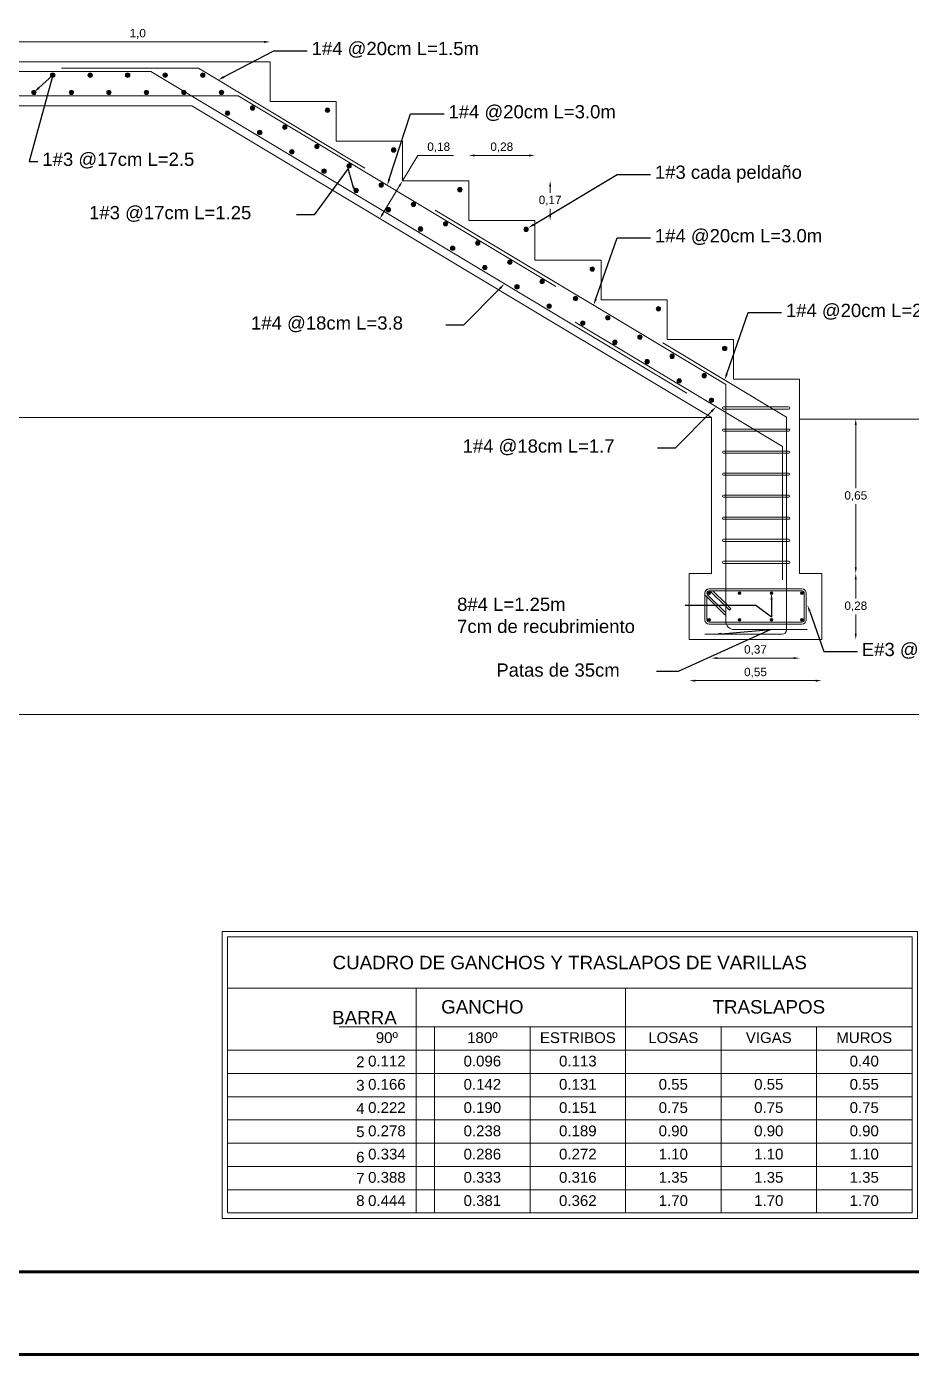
# Model space of a CAD drawing. Header units: metres. Extents: x -3 to 176, y -9 to 24.
# Drawn here: x 137.26 to 144.65, y -8.91 to 2.19 of the extents above; entities that cross this region are included whole.
import ezdxf
from ezdxf import colors
from ezdxf.entities.mleader import LeaderData, LeaderLine
from ezdxf.enums import TextEntityAlignment as Align
from ezdxf.math import Vec2, Vec3

# ---------------------------------------------------------------- set-up
doc = ezdxf.new("R2010")
doc.units = ezdxf.units.M
doc.layers.add('MARQ.CUADROS', color=7, linetype='Continuous', lineweight=80)
doc.layers.add('PLACA_DIBUJOS', color=7, linetype='Continuous', lineweight=5)
doc.styles.add('Roman 60', font='romant.shx', dxfattribs={"height": 60})
doc.styles.get("Standard").update_dxf_attribs({"font": 'arial.ttf'})
doc.styles.add('style1', font='')
doc.styles.get('style1').set_extended_font_data('@Arial Unicode MS')
doc.dimstyles.new('Copia de 1 50', dxfattribs={"dimscale": 0.5, "dimtxt": 0.14, "dimasz": 0.1, "dimexe": 0, "dimexo": 0, "dimgap": 0.05, "dimtad": 1, "dimtih": 1, "dimtoh": 1, "dimzin": 1, "dimtxsty": 'style1', "dimcen": 0.001, "dimse1": 1, "dimse2": 1, "dimclrd": 2, "dimclre": 2, "dimaunit": 1, "dimadec": 0, "dimazin": 0, "dimtfac": 1, "dimtmove": 0, "dimatfit": 3, "dimfxl": 1, "dimlwd": -1, "dimlwe": -1, "dimarcsym": 0})

# ---------------------------------------------------------------- blocks, each defined once
blk = doc.blocks.new('*D52')
at = {"layer": 'Defpoints', "color": 0, "transparency": 16777216}
for p in [(143.903, -2.383), (144.188, -2.383), (143.903, -2.936)]:
    blk.add_point(p, dxfattribs=at)
at = {"layer": 'PLACA_DIBUJOS', "color": 2, "transparency": 16777216}
for p, q in [((144.188, -2.433), (144.188, -2.592)), ((144.188, -2.886), (144.188, -2.726))]:
    blk.add_line(p, q, dxfattribs=at)
for points in [[(144.179, -2.433), (144.196, -2.433), (144.188, -2.383)], [(144.179, -2.886), (144.196, -2.886), (144.188, -2.936)]]:
    blk.add_solid(points, dxfattribs=at)
at = {"layer": 'PLACA_DIBUJOS', "color": 0, "transparency": 16777216, "insert": (144.188, -2.659), "char_height": 0.07, "attachment_point": 5, "style": 'style1'}
blk.add_mtext('0,28', dxfattribs=at)
blk = doc.blocks.new('*D53')
at = {"layer": 'Defpoints', "color": 0, "transparency": 16777216}
for p in [(144.188, -1.092), (144.619, -1.092), (143.903, -2.383)]:
    blk.add_point(p, dxfattribs=at)
at = {"layer": 'PLACA_DIBUJOS', "color": 2, "transparency": 16777216}
for p, q in [((144.188, -1.142), (144.188, -1.671)), ((144.188, -2.333), (144.188, -1.804))]:
    blk.add_line(p, q, dxfattribs=at)
for points in [[(144.179, -1.142), (144.196, -1.142), (144.188, -1.092)], [(144.179, -2.333), (144.196, -2.333), (144.188, -2.383)]]:
    blk.add_solid(points, dxfattribs=at)
at = {"layer": 'PLACA_DIBUJOS', "color": 0, "transparency": 16777216, "insert": (144.188, -1.737), "char_height": 0.07, "attachment_point": 5, "style": 'style1'}
blk.add_mtext('0,65', dxfattribs=at)
blk = doc.blocks.new('*D54')
at = {"layer": 'Defpoints', "color": 0, "transparency": 16777216}
for p in [(142.797, -2.936), (143.903, -2.936), (143.903, -3.279)]:
    blk.add_point(p, dxfattribs=at)
at = {"layer": 'PLACA_DIBUJOS', "color": 2, "transparency": 16777216}
blk.add_line((142.847, -3.279), (143.853, -3.279), dxfattribs=at)
for points in [[(142.847, -3.271), (142.847, -3.288), (142.797, -3.279)], [(143.853, -3.271), (143.853, -3.288), (143.903, -3.279)]]:
    blk.add_solid(points, dxfattribs=at)
at = {"layer": 'PLACA_DIBUJOS', "color": 0, "transparency": 16777216, "insert": (143.35, -3.213), "char_height": 0.07, "attachment_point": 5, "style": 'style1'}
blk.add_mtext('0,55', dxfattribs=at)
blk = doc.blocks.new('*D55')
at = {"layer": 'Defpoints', "color": 0, "transparency": 16777216}
for p in [(142.982, -2.383), (143.719, -2.383), (143.719, -3.091)]:
    blk.add_point(p, dxfattribs=at)
at = {"layer": 'PLACA_DIBUJOS', "color": 2, "transparency": 16777216}
blk.add_line((143.032, -3.091), (143.669, -3.091), dxfattribs=at)
for points in [[(143.032, -3.082), (143.032, -3.099), (142.982, -3.091)], [(143.669, -3.082), (143.669, -3.099), (143.719, -3.091)]]:
    blk.add_solid(points, dxfattribs=at)
at = {"layer": 'PLACA_DIBUJOS', "color": 0, "transparency": 16777216, "insert": (143.35, -3.024), "char_height": 0.07, "attachment_point": 5, "style": 'style1'}
blk.add_mtext('0,37', dxfattribs=at)
blk = doc.blocks.new('*D56')
at = {"layer": 'Defpoints', "color": 0, "transparency": 16777216}
for p in [(141.507, 1.111), (140.954, 0.899), (141.507, 0.567)]:
    blk.add_point(p, dxfattribs=at)
at = {"layer": 'PLACA_DIBUJOS', "color": 2, "transparency": 16777216}
blk.add_line((141.004, 1.111), (141.457, 1.111), dxfattribs=at)
for points in [[(141.004, 1.12), (141.004, 1.103), (140.954, 1.111)], [(141.457, 1.12), (141.457, 1.103), (141.507, 1.111)]]:
    blk.add_solid(points, dxfattribs=at)
at = {"layer": 'PLACA_DIBUJOS', "color": 0, "transparency": 16777216, "insert": (141.23, 1.178), "char_height": 0.07, "attachment_point": 5, "style": 'style1'}
blk.add_mtext('0,28', dxfattribs=at)
blk = doc.blocks.new('*D57')
at = {"layer": 'Defpoints', "color": 0, "transparency": 16777216}
for p in [(140.954, 0.899), (140.954, 0.567), (141.634, 0.567)]:
    blk.add_point(p, dxfattribs=at)
at = {"layer": 'PLACA_DIBUJOS', "color": 2, "transparency": 16777216}
for p, q in [((141.634, 0.849), (141.634, 0.8)), ((141.634, 0.617), (141.634, 0.666))]:
    blk.add_line(p, q, dxfattribs=at)
for points in [[(141.626, 0.849), (141.643, 0.849), (141.634, 0.899)], [(141.626, 0.617), (141.643, 0.617), (141.634, 0.567)]]:
    blk.add_solid(points, dxfattribs=at)
at = {"layer": 'PLACA_DIBUJOS', "color": 0, "transparency": 16777216, "insert": (141.634, 0.733), "char_height": 0.07, "attachment_point": 5, "style": 'style1'}
blk.add_mtext('0,17', dxfattribs=at)
blk = doc.blocks.new('*D58')
at = {"layer": 'Defpoints', "color": 0, "transparency": 16777216}
for p in [(139.294, 2.06), (137.082, 1.894), (139.294, 1.894)]:
    blk.add_point(p, dxfattribs=at)
at = {"layer": 'PLACA_DIBUJOS', "color": 2, "transparency": 16777216}
blk.add_line((137.132, 2.06), (139.244, 2.06), dxfattribs=at)
for points in [[(137.132, 2.069), (137.132, 2.052), (137.082, 2.06)], [(139.244, 2.069), (139.244, 2.052), (139.294, 2.06)]]:
    blk.add_solid(points, dxfattribs=at)
at = {"layer": 'PLACA_DIBUJOS', "color": 0, "transparency": 16777216, "insert": (138.188, 2.127), "char_height": 0.07, "attachment_point": 5, "style": 'style1'}
blk.add_mtext('1,0', dxfattribs=at)
blk = doc.blocks.new('*D60')
at = {"layer": 'Defpoints', "color": 0, "transparency": 16777216}
for p in [(140.401, 0.899), (140.211, 0.583), (140.211, 0.583)]:
    blk.add_point(p, dxfattribs=at)
at = {"layer": 'PLACA_DIBUJOS', "color": 2, "transparency": 16777216}
for p, q in [((140.528, 1.111), (140.401, 0.899)), ((140.828, 1.111), (140.528, 1.111)), ((140.375, 0.856), (140.237, 0.626))]:
    blk.add_line(p, q, dxfattribs=at)
for points in [[(140.368, 0.86), (140.382, 0.852), (140.401, 0.899)], [(140.229, 0.63), (140.244, 0.621), (140.211, 0.583)]]:
    blk.add_solid(points, dxfattribs=at)
at = {"layer": 'PLACA_DIBUJOS', "color": 0, "transparency": 16777216, "insert": (140.703, 1.178), "char_height": 0.07, "attachment_point": 5, "style": 'style1'}
blk.add_mtext('0,18', dxfattribs=at)
blk = doc.blocks.new('E  S  P  E  C  I  F  I  C  A  C  I  O  N  E  S')
blk.add_line((-3.667, 1.753), (-3.578, 1.797))
at = {"style": 'Roman 60', "width": 1.2}
blk.add_text('E  S  P  E  C  I  F  I  C  A  C  I  O  N  E  S', height=0.07916, dxfattribs=at).set_placement((-3.122, 2.52), align=Align.CENTER)
for s, p in [('Capacidad de discipación de energía moderada (D.M.O.)', (-5.054, 2.215)), ('Grupo de uso 1', (-5.054, 1.986)), ('Fy= 420 MPa ø > 3/8" y cumplir NTC 2289 (ASTM A 706)', (-5.054, 1.756)), ('Fy= 240 MPa ø < 3/8" y cumplir NTC 161 (ASTM A 615)', (-5.054, 1.527)), ("Concreto F'c= 21 MPa y cumplir con C.5.6. NSR - 10", (-5.054, 1.297)), ('Mamposteria Fcu = 5 MPa; se deben realizar por lo menos', (-5.054, 1.082)), ('un (1) ensayo por cada 200 M2 de muro.', (-5.054, 0.877)), ('Carga viva de diseño = 2000 Pa', (-5.054, 0.653)), ('No se pueden embeber conductos y tuberias ó camisas de', (-5.054, 0.45)), ('cualquier material en las vigas y columnas.', (-5.054, 0.22))]:
    blk.add_text(s, height=0.07916, dxfattribs=at).set_placement(p)
blk = doc.blocks.new('CUADRO DE GANCHOS Y TRASLAPOS DE VARILLAS')
for p, q in [((-4.4342, 1.48), (-0.0345, 1.48)), ((-3.2209, 1.48), (-3.2209, 0.0345)), ((-1.8755, 1.48), (-1.8755, 0.0345)), ((-3.7164, 1.2308), (-1.8755, 1.2308)), ((-3.1028, 1.2308), (-3.1028, 0.0345)), ((-2.4891, 1.2308), (-2.4891, 0.0345)), ((-1.8755, 1.2308), (-0.0345, 1.2308)), ((-1.2618, 1.2308), (-1.2618, 0.0345)), ((-0.6482, 1.2308), (-0.6482, 0.0345)), ((-4.4342, 1.0813), (-0.0345, 1.0813)), ((-4.4342, 0.9317), (-0.0345, 0.9317)), ((-4.4342, 0.7822), (-0.0345, 0.7822)), ((-4.4342, 0.6327), (-0.0345, 0.6327)), ((-4.4342, 0.4831), (-0.0345, 0.4831)), ((-4.4342, 0.4831), (-0.0345, 0.4831)), ((-4.4342, 0.3336), (-0.0345, 0.3336)), ((-4.4342, 0.1841), (-0.0345, 0.1841))]:
    blk.add_line(p, q)
for points in [[(-4.4688, 1.8446), (0, 1.8446), (0, 0), (-4.4688, 0)], [(-4.4342, 1.8101), (-0.0345, 1.8101), (-0.0345, 0.0345), (-4.4342, 0.0345)]]:
    blk.add_lwpolyline(points, close=True)
blk.add_text('CUADRO DE GANCHOS Y TRASLAPOS DE VARILLAS', height=0.086321).set_placement((-2.2344, 1.645), align=Align.MIDDLE_CENTER)
for s, height, p in [('GANCHO', 0.08632, (-2.796, 1.3169)), ('TRASLAPOS', 0.08632, (-0.955, 1.3169)), ('BARRA', 0.08632, (-3.5537, 1.2474)), ('90º', 0.06906, (-3.4096, 1.1273)), ('180º', 0.06906, (-2.796, 1.1273)), ('ESTRIBOS', 0.06906, (-2.1823, 1.1273)), ('LOSAS', 0.06906, (-1.5687, 1.1273)), ('VIGAS', 0.06906, (-0.955, 1.1273)), ('MUROS', 0.06906, (-0.3414, 1.1273)), ('2', 0.0691, (-3.5801, 0.9717)), ('0.112', 0.06906, (-3.4096, 0.9766)), ('0.096', 0.06906, (-2.796, 0.9766)), ('0.113', 0.06906, (-2.1823, 0.9766)), ('0.40', 0.06906, (-0.3414, 0.9766)), ('3', 0.0691, (-3.5801, 0.8212)), ('0.166', 0.06906, (-3.4096, 0.8271)), ('0.142', 0.06906, (-2.796, 0.8271)), ('0.131', 0.06906, (-2.1823, 0.8271)), ('0.55', 0.06906, (-1.5687, 0.8271)), ('0.55', 0.06906, (-0.955, 0.8271)), ('0.55', 0.06906, (-0.3414, 0.8271)), ('4', 0.0691, (-3.5801, 0.6717)), ('0.222', 0.06906, (-3.4096, 0.6776)), ('0.190', 0.06906, (-2.796, 0.6776)), ('0.151', 0.06906, (-2.1823, 0.6776)), ('0.75', 0.06906, (-1.5687, 0.6776)), ('0.75', 0.06906, (-0.955, 0.6776)), ('0.75', 0.06906, (-0.3414, 0.6776)), ('0.278', 0.06906, (-3.4096, 0.528)), ('0.238', 0.06906, (-2.796, 0.528)), ('0.189', 0.06906, (-2.1823, 0.528)), ('0.90', 0.06906, (-1.5687, 0.528)), ('0.90', 0.06906, (-0.955, 0.528)), ('0.90', 0.06906, (-0.3414, 0.528)), ('5', 0.0691, (-3.5801, 0.5222)), ('6', 0.0691, (-3.5801, 0.3588)), ('0.334', 0.06906, (-3.4096, 0.3785)), ('0.286', 0.06906, (-2.796, 0.3785)), ('0.272', 0.06906, (-2.1823, 0.3785)), ('1.10', 0.06906, (-1.5687, 0.3785)), ('1.10', 0.06906, (-0.955, 0.3785)), ('1.10', 0.06906, (-0.3414, 0.3785)), ('7', 0.0691, (-3.5801, 0.2225)), ('0.388', 0.06906, (-3.4096, 0.229)), ('0.333', 0.06906, (-2.796, 0.229)), ('0.316', 0.06906, (-2.1823, 0.229)), ('1.35', 0.06906, (-1.5687, 0.229)), ('1.35', 0.06906, (-0.955, 0.229)), ('1.35', 0.06906, (-0.3414, 0.229)), ('8', 0.0691, (-3.5801, 0.0794)), ('0.444', 0.06906, (-3.4096, 0.0794)), ('0.381', 0.06906, (-2.796, 0.0794)), ('0.362', 0.06906, (-2.1823, 0.0794)), ('1.70', 0.06906, (-1.5687, 0.0794)), ('1.70', 0.06906, (-0.955, 0.0794)), ('1.70', 0.06906, (-0.3414, 0.0794))]:
    blk.add_text(s, height=height).set_placement(p, align=Align.CENTER)

msp = doc.modelspace()

# ---------------------------------------------------------------- hatches: boundary and pattern name
at = {"layer": 'PLACA_DIBUJOS'}
h = msp.add_hatch(color=256, dxfattribs=at)
edge = h.paths.add_edge_path()
edge.add_arc((137.47761, 1.78228), 0.01844, 0, 360)
h = msp.add_hatch(color=256, dxfattribs=at)
edge = h.paths.add_edge_path()
edge.add_arc((137.79101, 1.78228), 0.01844, 0, 360)
h = msp.add_hatch(color=256, dxfattribs=at)
edge = h.paths.add_edge_path()
edge.add_arc((138.10442, 1.78228), 0.01844, 0, 360)
h = msp.add_hatch(color=256, dxfattribs=at)
edge = h.paths.add_edge_path()
edge.add_arc((138.41782, 1.78228), 0.01844, 0, 360)
h = msp.add_hatch(color=256, dxfattribs=at)
edge = h.paths.add_edge_path()
edge.add_arc((138.73122, 1.78228), 0.01844, 0, 360)
h = msp.add_hatch(color=256, dxfattribs=at)
edge = h.paths.add_edge_path()
edge.add_arc((137.32091, 1.63848), 0.01844, 0, 360)
h = msp.add_hatch(color=256, dxfattribs=at)
edge = h.paths.add_edge_path()
edge.add_arc((137.63431, 1.63848), 0.01844, 0, 360)
h = msp.add_hatch(color=256, dxfattribs=at)
edge = h.paths.add_edge_path()
edge.add_arc((137.94772, 1.63848), 0.01844, 0, 360)
h = msp.add_hatch(color=256, dxfattribs=at)
edge = h.paths.add_edge_path()
edge.add_arc((138.26112, 1.63848), 0.01844, 0, 360)
h = msp.add_hatch(color=256, dxfattribs=at)
edge = h.paths.add_edge_path()
edge.add_arc((138.57452, 1.63848), 0.01844, 0, 360)
h = msp.add_hatch(color=256, dxfattribs=at)
edge = h.paths.add_edge_path()
edge.add_arc((138.88792, 1.63848), 0.01844, 0, 360)
h = msp.add_hatch(color=256, dxfattribs=at)
edge = h.paths.add_edge_path()
edge.add_arc((138.93855, 1.46403), 0.01844, 0, 360)
h = msp.add_hatch(color=256, dxfattribs=at)
edge = h.paths.add_edge_path()
edge.add_arc((139.14778, 1.50817), 0.01844, 0, 360)
h = msp.add_hatch(color=256, dxfattribs=at)
edge = h.paths.add_edge_path()
edge.add_arc((139.77378, 1.4889), 0.01844, 0, 360)
h = msp.add_hatch(color=256, dxfattribs=at)
edge = h.paths.add_edge_path()
edge.add_arc((139.41652, 1.34693), 0.01844, 0, 360)
h = msp.add_hatch(color=256, dxfattribs=at)
edge = h.paths.add_edge_path()
edge.add_arc((139.20729, 1.30279), 0.01844, 0, 360)
h = msp.add_hatch(color=256, dxfattribs=at)
edge = h.paths.add_edge_path()
edge.add_arc((139.47603, 1.14155), 0.01844, 0, 360)
h = msp.add_hatch(color=256, dxfattribs=at)
edge = h.paths.add_edge_path()
edge.add_arc((139.68526, 1.18568), 0.01844, 0, 360)
h = msp.add_hatch(color=256, dxfattribs=at)
edge = h.paths.add_edge_path()
edge.add_arc((140.32684, 1.15707), 0.01844, 0, 360)
h = msp.add_hatch(color=256, dxfattribs=at)
edge = h.paths.add_edge_path()
edge.add_arc((139.954, 1.02444), 0.01844, 0, 360)
h = msp.add_hatch(color=256, dxfattribs=at)
edge = h.paths.add_edge_path()
edge.add_arc((139.74477, 0.9803), 0.01844, 0, 360)
h = msp.add_hatch(color=256, dxfattribs=at)
edge = h.paths.add_edge_path()
edge.add_arc((140.01351, 0.81906), 0.01844, 0, 360)
h = msp.add_hatch(color=256, dxfattribs=at)
edge = h.paths.add_edge_path()
edge.add_arc((140.22274, 0.8632), 0.01844, 0, 360)
h = msp.add_hatch(color=256, dxfattribs=at)
edge = h.paths.add_edge_path()
edge.add_arc((140.8799, 0.82523), 0.01844, 0, 360)
h = msp.add_hatch(color=256, dxfattribs=at)
edge = h.paths.add_edge_path()
edge.add_arc((140.28225, 0.65782), 0.01844, 0, 360)
h = msp.add_hatch(color=256, dxfattribs=at)
edge = h.paths.add_edge_path()
edge.add_arc((140.49148, 0.70195), 0.01844, 0, 360)
h = msp.add_hatch(color=256, dxfattribs=at)
edge = h.paths.add_edge_path()
edge.add_arc((140.76022, 0.54071), 0.01844, 0, 360)
h = msp.add_hatch(color=256, dxfattribs=at)
edge = h.paths.add_edge_path()
edge.add_arc((140.55099, 0.49657), 0.01844, 0, 360)
h = msp.add_hatch(color=256, dxfattribs=at)
edge = h.paths.add_edge_path()
edge.add_arc((141.43297, 0.49339), 0.01844, 0, 360)
h = msp.add_hatch(color=256, dxfattribs=at)
edge = h.paths.add_edge_path()
edge.add_arc((140.81973, 0.33533), 0.01844, 0, 360)
h = msp.add_hatch(color=256, dxfattribs=at)
edge = h.paths.add_edge_path()
edge.add_arc((141.02896, 0.37947), 0.01844, 0, 360)
h = msp.add_hatch(color=256, dxfattribs=at)
edge = h.paths.add_edge_path()
edge.add_arc((141.2977, 0.21822), 0.01844, 0, 360)
h = msp.add_hatch(color=256, dxfattribs=at)
edge = h.paths.add_edge_path()
edge.add_arc((141.08847, 0.17408), 0.01844, 0, 360)
h = msp.add_hatch(color=256, dxfattribs=at)
edge = h.paths.add_edge_path()
edge.add_arc((141.98603, 0.16156), 0.01844, 0, 360)
h = msp.add_hatch(color=256, dxfattribs=at)
edge = h.paths.add_edge_path()
edge.add_arc((141.35721, 0.01284), 0.01844, 0, 360)
h = msp.add_hatch(color=256, dxfattribs=at)
edge = h.paths.add_edge_path()
edge.add_arc((141.56643, 0.05698), 0.01844, 0, 360)
h = msp.add_hatch(color=256, dxfattribs=at)
edge = h.paths.add_edge_path()
edge.add_arc((141.84707, -0.08445), 0.01844, 0, 360)
h = msp.add_hatch(color=256, dxfattribs=at)
edge = h.paths.add_edge_path()
edge.add_arc((141.62595, -0.1484), 0.01844, 0, 360)
h = msp.add_hatch(color=256, dxfattribs=at)
edge = h.paths.add_edge_path()
edge.add_arc((142.53909, -0.17028), 0.01844, 0, 360)
h = msp.add_hatch(color=256, dxfattribs=at)
edge = h.paths.add_edge_path()
edge.add_arc((141.90658, -0.28983), 0.01844, 0, 360)
h = msp.add_hatch(color=256, dxfattribs=at)
edge = h.paths.add_edge_path()
edge.add_arc((142.11581, -0.24569), 0.01844, 0, 360)
h = msp.add_hatch(color=256, dxfattribs=at)
edge = h.paths.add_edge_path()
edge.add_arc((142.17532, -0.45107), 0.01844, 0, 360)
h = msp.add_hatch(color=256, dxfattribs=at)
edge = h.paths.add_edge_path()
edge.add_arc((142.38454, -0.40694), 0.01844, 0, 360)
h = msp.add_hatch(color=256, dxfattribs=at)
edge = h.paths.add_edge_path()
edge.add_arc((142.65328, -0.56818), 0.01844, 0, 360)
h = msp.add_hatch(color=256, dxfattribs=at)
edge = h.paths.add_edge_path()
edge.add_arc((143.09215, -0.50212), 0.01844, 0, 360)
h = msp.add_hatch(color=256, dxfattribs=at)
edge = h.paths.add_edge_path()
edge.add_arc((142.44406, -0.61232), 0.01844, 0, 360)
h = msp.add_hatch(color=256, dxfattribs=at)
edge = h.paths.add_edge_path()
edge.add_arc((142.7128, -0.77356), 0.01844, 0, 360)
h = msp.add_hatch(color=256, dxfattribs=at)
edge = h.paths.add_edge_path()
edge.add_arc((142.92202, -0.72942), 0.01844, 0, 360)
h = msp.add_hatch(color=256, dxfattribs=at)
edge = h.paths.add_edge_path()
edge.add_arc((142.98154, -0.9348), 0.01844, 0, 360)
for points in [[(142.9502, -2.54752, -1), (142.97416, -2.54752, -1)], [(143.20438, -2.54752, -1), (143.22834, -2.54752, -1)], [(143.49612, -2.54752, -1), (143.47215, -2.54752, -1)], [(143.75029, -2.54752, -1), (143.72633, -2.54752, -1)], [(142.9502, -2.77059, -1), (142.97416, -2.77059, -1)], [(143.20438, -2.77059, -1), (143.22834, -2.77059, -1)], [(143.49612, -2.77059, -1), (143.47215, -2.77059, -1)], [(143.75029, -2.77059, -1), (143.72633, -2.77059, -1)]]:
    msp.add_hatch(color=256, dxfattribs=at).paths.add_polyline_path(points)

# ---------------------------------------------------------------- linework, layer by layer
at = {"layer": 'MARQ.CUADROS'}
for points in [[(131.64286, -8.91147), (131.64286, 21.50692), (175.88779, 21.50692), (175.88779, -8.91147), (131.64286, -8.91147)], [(132.33419, -8.22014), (132.33419, 20.81559), (175.19647, 20.81559), (175.19647, -8.22014)]]:
    msp.add_lwpolyline(points, close=True, dxfattribs=at)
at = {"layer": 'PLACA_DIBUJOS'}
msp.add_lwpolyline([(134.03928, 7.45828), (147.47789, 7.45828), (147.47789, -3.56099), (134.03928, -3.56099)], close=True, dxfattribs=at)
for points in [[(139.29446, 1.56265), (139.29446, 1.89448), (137.08221, 1.89448)], [(142.7764, -0.87481), (138.29714, 1.81275), (137.17439, 1.81275), (137.17439, 1.56667)], [(137.19202, 1.8392), (137.19202, 1.6096), (139.02629, 1.6096), (141.6829, 0.01564)], [(140.08569, 1.00621), (138.69537, 1.84041), (137.55141, 1.84041)], [(139.84752, 1.23081), (139.84752, 1.56265), (139.29446, 1.56265)], [(137.08221, 1.52578), (138.63927, 1.52578), (142.98154, -1.07958)], [(140.40058, 0.89897), (140.40058, 1.23081), (139.84752, 1.23081)], [(140.95365, 0.56713), (140.95365, 0.89897), (140.40058, 0.89897)], [(141.50671, 0.2353), (141.50671, 0.56713), (140.95365, 0.56713)], [(142.05977, -0.09654), (142.05977, 0.2353), (141.50671, 0.2353)], [(142.61283, -0.42838), (142.61283, -0.09654), (142.05977, -0.09654)], [(143.57522, -2.43622), (143.57522, -1.32185), (141.84331, -0.2827)], [(143.16589, -0.76021), (143.16589, -0.42838), (142.61283, -0.42838)], [(143.71895, -1.09205), (143.71895, -0.76021), (143.16589, -0.76021)], [(142.98154, -1.07958), (135.48934, -1.07958)], [(143.71895, -1.09205), (143.71895, -2.38253), (143.90331, -2.38253), (143.90331, -2.93559), (142.79718, -2.93559), (142.79718, -2.38253), (142.98154, -2.38253), (142.98154, -1.07958)], [(143.71895, -1.09205), (145.51877, -1.09205)], [(142.92623, -2.54752), (142.92623, -2.77059)], [(143.10091, -2.51158), (142.96218, -2.51158)], [(143.10091, -2.52909), (142.96218, -2.52909)], [(142.97522, -2.53449), (143.10091, -2.66018)], [(142.99459, -2.52909), (143.10091, -2.63541)], [(143.60834, -2.51158), (143.10091, -2.51158)], [(143.60834, -2.52909), (143.10091, -2.52909)], [(143.73831, -2.52909), (143.60834, -2.52909)], [(143.73831, -2.51158), (143.60854, -2.51158)], [(143.75675, -2.77059), (143.75675, -2.54752)], [(143.77426, -2.77059), (143.77426, -2.54752)], [(142.93676, -2.57294), (143.09319, -2.72937)], [(142.94375, -2.57993), (142.94375, -2.77059)], [(142.94915, -2.56056), (143.10091, -2.71232)], [(143.10091, -2.63541), (143.14403, -2.67853)], [(143.10091, -2.66018), (143.13165, -2.69092)], [(143.09319, -2.72937), (143.10091, -2.72166)], [(143.13165, -2.69092), (143.14403, -2.67853)], [(142.96218, -2.78903), (143.10127, -2.78903)], [(142.96218, -2.80654), (143.10538, -2.80654)], [(143.10127, -2.78903), (143.60834, -2.78903)], [(143.10538, -2.80654), (143.60834, -2.80654)], [(143.60834, -2.78903), (143.73831, -2.78903)], [(143.60834, -2.80654), (143.73831, -2.80654)]]:
    msp.add_lwpolyline(points, dxfattribs=at)
for points in [[(140.67453, 0.65291), (143.10091, -0.80292), (143.10091, -2.78191, 0.41421356), (143.17096, -2.85196), (143.78302, -2.85196)], [(142.92623, -2.89184), (143.57147, -2.89184, 0.41421356), (143.60834, -2.85496), (143.60834, -2.85496), (143.60834, -1.07513), (142.57589, -0.45566)]]:
    msp.add_lwpolyline(points, format="xyb", dxfattribs=at)
for points in [[(143.08247, -1.00863), (143.62678, -1.00863, 1), (143.62678, -0.99112), (143.08247, -0.99112, 1)], [(143.08247, -1.19298), (143.62678, -1.19298, 1), (143.62678, -1.17547), (143.08247, -1.17547, 1)], [(143.08247, -1.37734), (143.62678, -1.37734, 1), (143.62678, -1.35982), (143.08247, -1.35982, 1)], [(143.08247, -1.56169), (143.62678, -1.56169, 1), (143.62678, -1.54418), (143.08247, -1.54418, 1)], [(143.08247, -1.74605), (143.62678, -1.74605, 1), (143.62678, -1.72853), (143.08247, -1.72853, 1)], [(143.08247, -1.9304), (143.62678, -1.9304, 1), (143.62678, -1.91289), (143.08247, -1.91289, 1)], [(143.08247, -2.11475), (143.62678, -2.11475, 1), (143.62678, -2.09724), (143.08247, -2.09724, 1)], [(143.08247, -2.29911), (143.62678, -2.29911, 1), (143.62678, -2.28159), (143.08247, -2.28159, 1)]]:
    msp.add_lwpolyline(points, format="xyb", close=True, dxfattribs=at)
for centre, radius in [((137.47761, 1.78228), 0.01844), ((137.79101, 1.78228), 0.01844), ((138.10442, 1.78228), 0.01844), ((138.41782, 1.78228), 0.01844), ((138.73122, 1.78228), 0.01844), ((137.32091, 1.63848), 0.01844), ((137.63431, 1.63848), 0.01844), ((137.94772, 1.63848), 0.01844), ((138.26112, 1.63848), 0.01844), ((138.57452, 1.63848), 0.01844), ((138.88792, 1.63848), 0.01844), ((138.93855, 1.46403), 0.01844), ((139.14778, 1.50817), 0.01844), ((139.77378, 1.4889), 0.01844), ((139.41652, 1.34693), 0.01844), ((139.20729, 1.30279), 0.01844), ((139.47603, 1.14155), 0.01844), ((139.68526, 1.18568), 0.01844), ((140.32684, 1.15707), 0.01844), ((139.954, 1.02444), 0.01844), ((139.74477, 0.9803), 0.01844), ((140.01351, 0.81906), 0.01844), ((140.22274, 0.8632), 0.01844), ((140.8799, 0.82523), 0.01844), ((140.28225, 0.65782), 0.01844), ((140.49148, 0.70195), 0.01844), ((140.76022, 0.54071), 0.01844), ((140.55099, 0.49657), 0.01844), ((141.43297, 0.49339), 0.01844), ((140.81973, 0.33533), 0.01844), ((141.02896, 0.37947), 0.01844), ((141.2977, 0.21822), 0.01844), ((141.08847, 0.17408), 0.01844), ((141.98603, 0.16156), 0.01844), ((141.35721, 0.01284), 0.01844), ((141.56643, 0.05698), 0.01844), ((141.84707, -0.08445), 0.01844), ((141.62595, -0.1484), 0.01844), ((142.53909, -0.17028), 0.01844), ((141.90658, -0.28983), 0.01844), ((142.11581, -0.24569), 0.01844), ((142.17532, -0.45107), 0.01844), ((142.38454, -0.40694), 0.01844), ((142.65328, -0.56818), 0.01844), ((143.09215, -0.50212), 0.01844), ((142.44406, -0.61232), 0.01844), ((142.7128, -0.77356), 0.01844), ((142.92202, -0.72942), 0.01844), ((142.98154, -0.9348), 0.01844), ((142.96218, -2.54752), 0.01198), ((143.21636, -2.54752), 0.01198), ((143.48413, -2.54752), 0.01198), ((143.73831, -2.54752), 0.01198), ((142.96218, -2.77059), 0.01198), ((143.21636, -2.77059), 0.01198), ((143.48413, -2.77059), 0.01198), ((143.73831, -2.77059), 0.01198)]:
    msp.add_circle(centre, radius, dxfattribs=at)
for centre, radius, start, end in [((142.96218, -2.54752), 0.03595, 90, 225), ((142.96218, -2.54752), 0.03595, 90, 180), ((142.96218, -2.54752), 0.01844, 90, 225), ((142.96218, -2.54752), 0.01844, 45, 180), ((143.73831, -2.54752), 0.03595, 0, 90), ((143.73831, -2.54752), 0.01844, 0, 90), ((142.96218, -2.77059), 0.03595, 180, 270), ((142.96218, -2.77059), 0.01844, 180, 270), ((143.73831, -2.77059), 0.01844, 270, 0), ((143.73831, -2.77059), 0.03595, 270, 0)]:
    msp.add_arc(centre, radius, start, end, dxfattribs=at)

# ---------------------------------------------------------------- block references
msp.add_blockref('E  S  P  E  C  I  F  I  C  A  C  I  O  N  E  S', (138.30917, -7.9868), dxfattribs=at)
at = {"layer": 'PLACA_DIBUJOS', "xscale": 1.3, "yscale": 1.3, "zscale": 1.3}
msp.add_blockref('CUADRO DE GANCHOS Y TRASLAPOS DE VARILLAS', (144.70257, -7.77375), dxfattribs=at)

# ---------------------------------------------------------------- dimensions: what is measured, and where the dimension line sits
at = {"layer": 'PLACA_DIBUJOS'}
dim = msp.add_linear_dim(base=(139.29446, 2.06034), p1=(137.08221, 1.89448), p2=(139.29446, 1.89448), text='1,0', dimstyle='Copia de 1 50', override={"dimlfac": 0.5}, dxfattribs=at)
dim.commit()
dim.dimension.update_dxf_attribs({"geometry": '*D58', "text_midpoint": (138.18834, 2.127)})
dim = msp.add_linear_dim(base=(140.21089, 0.58281), p1=(140.40058, 0.89897), p2=(140.21089, 0.58281), angle=239.036243, dimstyle='Copia de 1 50', override={"dimlfac": 0.5, "dimtmove": 1}, dxfattribs=at)
dim.commit()
dim.dimension.update_dxf_attribs({"geometry": '*D60', "text_midpoint": (140.67145, 1.11124), "dimtype": 161})
for base, p1, p2, picture, middle in [((141.50671, 1.11124), (140.95365, 0.89897), (141.50671, 0.56713), '*D56', (141.23018, 1.17791)), ((143.71895, -3.09077), (142.98154, -2.38253), (143.71895, -2.38253), '*D55', (143.35025, -3.0241)), ((143.90331, -3.27944), (142.79718, -2.93559), (143.90331, -2.93559), '*D54', (143.35025, -3.21278))]:
    dim = msp.add_linear_dim(base=base, p1=p1, p2=p2, dimstyle='Copia de 1 50', override={"dimlfac": 0.5}, dxfattribs=at)
    dim.commit()
    dim.dimension.update_dxf_attribs({"geometry": picture, "text_midpoint": middle})
for base, p1, p2, override, picture, middle in [((141.63441, 0.56713), (140.95365, 0.89897), (140.95365, 0.56713), {"dimlfac": 0.5}, '*D57', (141.63441, 0.73305)), ((144.18761, -1.09205), (143.90331, -2.38253), (144.61886, -1.09205), {"dimlfac": 0.5, "dimtmove": 1}, '*D53', (144.18761, -1.73729)), ((144.18761, -2.38253), (143.90331, -2.93559), (143.90331, -2.38253), {"dimlfac": 0.5}, '*D52', (144.18761, -2.65906))]:
    dim = msp.add_linear_dim(base=base, p1=p1, p2=p2, angle=90, dimstyle='Copia de 1 50', override=override, dxfattribs=at)
    dim.commit()
    dim.dimension.update_dxf_attribs({"geometry": picture, "text_midpoint": middle})

# ---------------------------------------------------------------- leaders
ml = msp.add_multileader_mtext('Standard', dxfattribs=at)
ml.set_content('1#4 @20cm L=1.5m', color=256)
ml.set_leader_properties()
ml.build(insert=Vec2(0, 0))
ml.multileader.update_dxf_attribs({"arrow_head_size": 0.05531, "scale": 0.01})
ctx = ml.context
ctx.base_point, ctx.scale, ctx.char_height, ctx.arrow_head_size, ctx.landing_gap_size, ctx.plane_origin = Vec3(139.60463, 1.9868), 0.01, 0.1106123, 0.05531, 0.03687, Vec3(143.30091, 0.98731)
notes = []
notes.append((ctx, [(1, (1, 1, 0), (139.32531, 1.9868), (1, 0), 0.27932, [(1, [(138.8598, 1.74174)], 0, [])])]))
ctx.mtext.insert, ctx.mtext.flow_direction = Vec3(139.6415, 2.06054), 5
ml = msp.add_multileader_mtext('Standard', dxfattribs=at)
ml.set_content('1#3 @17cm L=2.5', color=256)
ml.set_leader_properties()
ml.build(insert=Vec2(0, 0))
ml.multileader.update_dxf_attribs({"arrow_head_size": 0.05531, "scale": 0.01})
ctx = ml.context
ctx.base_point, ctx.scale, ctx.char_height, ctx.arrow_head_size, ctx.landing_gap_size, ctx.plane_origin = Vec3(137.35472, 1.06094), 0.01, 0.1106123, 0.05531, 0.03687, Vec3(139.24834, 0.82785)
notes.append((ctx, [(1, (1, 1, 0), (137.28098, 1.06094), (1, 0), 0.07374, [(0, [(137.32091, 1.63848), (137.47761, 1.78228)], 0, [])])]))
ctx.mtext.insert, ctx.mtext.flow_direction = Vec3(137.39159, 1.13468), 5
ml = msp.add_multileader_mtext('Standard', dxfattribs=at)
ml.set_content('1#4 @20cm L=3.0m', color=256)
ml.set_leader_properties()
ml.build(insert=Vec2(0, 0))
ml.multileader.update_dxf_attribs({"arrow_head_size": 0.05531, "scale": 0.01})
ctx = ml.context
ctx.base_point, ctx.scale, ctx.char_height, ctx.arrow_head_size, ctx.landing_gap_size, ctx.plane_origin = Vec3(140.74765, 1.45822), 0.01, 0.1106123, 0.05531, 0.03687, Vec3(144.79571, 0.05819)
notes.append((ctx, [(1, (1, 1, 0), (140.46833, 1.45822), (1, 0), 0.27932, [(1, [(140.27323, 0.86144)], 0, [])])]))
ctx.mtext.insert, ctx.mtext.flow_direction = Vec3(140.78452, 1.53196), 5
ml = msp.add_multileader_mtext('Standard', dxfattribs=at)
ml.set_content('1#3 @17cm L=1.25', color=256)
ml.set_leader_properties()
ml.build(insert=Vec2(0, 0))
ml.multileader.update_dxf_attribs({"arrow_head_size": 0.05531, "scale": 0.01})
ctx = ml.context
ctx.base_point, ctx.scale, ctx.char_height, ctx.arrow_head_size, ctx.landing_gap_size, ctx.plane_origin = Vec3(138.10888, 0.61494), 0.01, 0.1106123, 0.05531, 0.03687, Vec3(139.88265, 0.25311)
notes.append((ctx, [(0, (1, 1, 0), (139.66243, 0.61494), (-1, 0), 0.14748, [(1, [(140.00461, 0.79979), (139.94525, 1.00241)], 0, [])])]))
ctx.mtext.insert, ctx.mtext.flow_direction = Vec3(137.78202, 0.68868), 5
ml = msp.add_multileader_mtext('Standard', dxfattribs=at)
ml.set_content('1#3 cada peldaño', color=256)
ml.set_leader_properties()
ml.build(insert=Vec2(0, 0))
ml.multileader.update_dxf_attribs({"arrow_head_size": 0.05531, "scale": 0.01})
ctx = ml.context
ctx.base_point, ctx.scale, ctx.char_height, ctx.arrow_head_size, ctx.landing_gap_size, ctx.plane_origin = Vec3(142.47243, 0.95285), 0.01, 0.1106123, 0.05531, 0.03687, Vec3(145.90155, 0.02505)
notes.append((ctx, [(1, (1, 1, 0), (142.19311, 0.95285), (1, 0), 0.27932, [(1, [(141.44949, 0.50494)], 0, [])])]))
ctx.mtext.insert, ctx.mtext.flow_direction = Vec3(142.5093, 1.02659), 5
ml = msp.add_multileader_mtext('Standard', dxfattribs=at)
ml.set_content('1#4 @20cm L=3.0m', color=256)
ml.set_leader_properties()
ml.build(insert=Vec2(0, 0))
ml.multileader.update_dxf_attribs({"arrow_head_size": 0.05531, "scale": 0.01})
ctx = ml.context
ctx.base_point, ctx.scale, ctx.char_height, ctx.arrow_head_size, ctx.landing_gap_size, ctx.plane_origin = Vec3(142.47243, 0.42184), 0.01, 0.1106123, 0.05531, 0.03687, Vec3(145.90155, -0.50596)
notes.append((ctx, [(1, (1, 1, 0), (142.19311, 0.42184), (1, 0), 0.27932, [(1, [(141.99736, -0.14079)], 0, [])])]))
ctx.mtext.insert, ctx.mtext.flow_direction = Vec3(142.5093, 0.49558), 5
ml = msp.add_multileader_mtext('Standard', dxfattribs=at)
ml.set_content('1#4 @18cm L=3.8', color=256)
ml.set_leader_properties()
ml.build(insert=Vec2(0, 0))
ml.multileader.update_dxf_attribs({"arrow_head_size": 0.05531, "scale": 0.01})
ctx = ml.context
ctx.base_point, ctx.scale, ctx.char_height, ctx.arrow_head_size, ctx.landing_gap_size, ctx.plane_origin = Vec3(139.44314, -0.30763), 0.01, 0.1106123, 0.05531, 0.03687, Vec3(141.05343, -0.41762)
notes.append((ctx, [(0, (1, 1, 0), (140.91015, -0.30763), (-1, 0), 0.14748, [(0, [(141.2535, 0.03893)], 0, [])])]))
ctx.mtext.insert, ctx.mtext.flow_direction = Vec3(139.13508, -0.23389), 5
ml = msp.add_multileader_mtext('Standard', dxfattribs=at)
ml.set_content('1#4 @20cm L=2.0m', color=256)
ml.set_leader_properties()
ml.build(insert=Vec2(0, 0))
ml.multileader.update_dxf_attribs({"arrow_head_size": 0.05531, "scale": 0.01})
ctx = ml.context
ctx.base_point, ctx.scale, ctx.char_height, ctx.arrow_head_size, ctx.landing_gap_size, ctx.plane_origin = Vec3(143.56718, -0.20276), 0.01, 0.1106123, 0.05531, 0.03687, Vec3(146.99631, -1.13056)
notes.append((ctx, [(1, (1, 1, 0), (143.28787, -0.20276), (1, 0), 0.27932, [(1, [(143.09212, -0.7654)], 0, [])])]))
ctx.mtext.insert, ctx.mtext.flow_direction = Vec3(143.60405, -0.12902), 5
ml = msp.add_multileader_mtext('Standard', dxfattribs=at)
ml.set_content('1#4 @18cm L=1.7', color=256)
ml.set_leader_properties()
ml.build(insert=Vec2(0, 0))
ml.multileader.update_dxf_attribs({"arrow_head_size": 0.05531, "scale": 0.01})
ctx = ml.context
ctx.base_point, ctx.scale, ctx.char_height, ctx.arrow_head_size, ctx.landing_gap_size, ctx.plane_origin = Vec3(141.21104, -1.33599), 0.01, 0.1106123, 0.05531, 0.03687, Vec3(142.82111, -1.44598)
notes.append((ctx, [(0, (1, 1, 0), (142.67782, -1.33599), (-1, 0), 0.14748, [(0, [(143.02118, -0.98942)], 0, [])])]))
ctx.mtext.insert, ctx.mtext.flow_direction = Vec3(140.90276, -1.26225), 5
ml = msp.add_multileader_mtext('Standard', dxfattribs=at)
ml.set_content('8#4 L=1.25m\\P7cm de recubrimiento', color=256)
ml.set_leader_properties()
ml.build(insert=Vec2(0, 0))
ml.multileader.update_dxf_attribs({"arrow_head_size": 0.05531, "scale": 0.01})
ctx = ml.context
ctx.base_point, ctx.scale, ctx.char_height, ctx.arrow_head_size, ctx.landing_gap_size, ctx.plane_origin = Vec3(141.21725, -2.65183), 0.01, 0.1106123, 0.05531, 0.03687, Vec3(142.94303, -3.07946)
notes.append((ctx, [(0, (1, 1, 0), (143.35212, -2.65183), (-1, 0), 0.58839, [(1, [(143.48413, -2.54752), (143.48456, -2.74938)], 0, [])])]))
ctx.mtext.insert, ctx.mtext.flow_direction = Vec3(140.85698, -2.58546), 5
ml = msp.add_multileader_mtext('Standard', dxfattribs=at)
ml.set_content('E#3 @12cm L=1.5m', color=256)
ml.set_leader_properties()
ml.build(insert=Vec2(0, 0))
ml.multileader.update_dxf_attribs({"arrow_head_size": 0.05531, "scale": 0.01})
ctx = ml.context
ctx.base_point, ctx.scale, ctx.char_height, ctx.arrow_head_size, ctx.landing_gap_size, ctx.plane_origin = Vec3(144.20168, -3.03672), 0.01, 0.1106123, 0.05531, 0.03687, Vec3(146.594, -2.38862)
notes.append((ctx, [(1, (1, 1, 0), (143.92237, -3.03672), (1, 0), 0.27932, [(0, [(143.78457, -2.64806)], 0, [])])]))
ctx.mtext.insert, ctx.mtext.flow_direction = Vec3(144.23855, -2.96297), 5
ml = msp.add_multileader_mtext('Standard', dxfattribs=at)
ml.set_content('Patas de 35cm', color=256)
ml.set_leader_properties()
ml.build(insert=Vec2(0, 0))
ml.multileader.update_dxf_attribs({"arrow_head_size": 0.05531, "scale": 0.01})
ctx = ml.context
ctx.base_point, ctx.scale, ctx.char_height, ctx.arrow_head_size, ctx.landing_gap_size, ctx.plane_origin = Vec3(141.4398, -3.20155), 0.01, 0.1106123, 0.05531, 0.03687, Vec3(142.7017, -3.62918)
notes.append((ctx, [(0, (1, 1, 0), (142.70469, -3.20155), (-1, 0), 0.18228, [(1, [(143.00734, -2.89184), (143.47699, -2.85196)], 0, [])])]))
ctx.mtext.insert, ctx.mtext.flow_direction = Vec3(141.18452, -3.13518), 5
for ctx, leaders in notes:
    for number, flags, end, landing, length, lines in leaders:
        leader = LeaderData()
        leader.index, (leader.has_last_leader_line, leader.has_dogleg_vector, leader.attachment_direction) = number, flags
        leader.last_leader_point, leader.dogleg_vector, leader.dogleg_length = Vec3(end), Vec3(landing), length
        for number, points, colour, breaks in lines:
            line = LeaderLine()
            line.index, line.vertices, line.color, line.breaks = number, Vec3.list(points), colors.encode_raw_color(colour), breaks
            leader.lines.append(line)
        ctx.leaders.append(leader)

doc.saveas('drawing.dxf')
